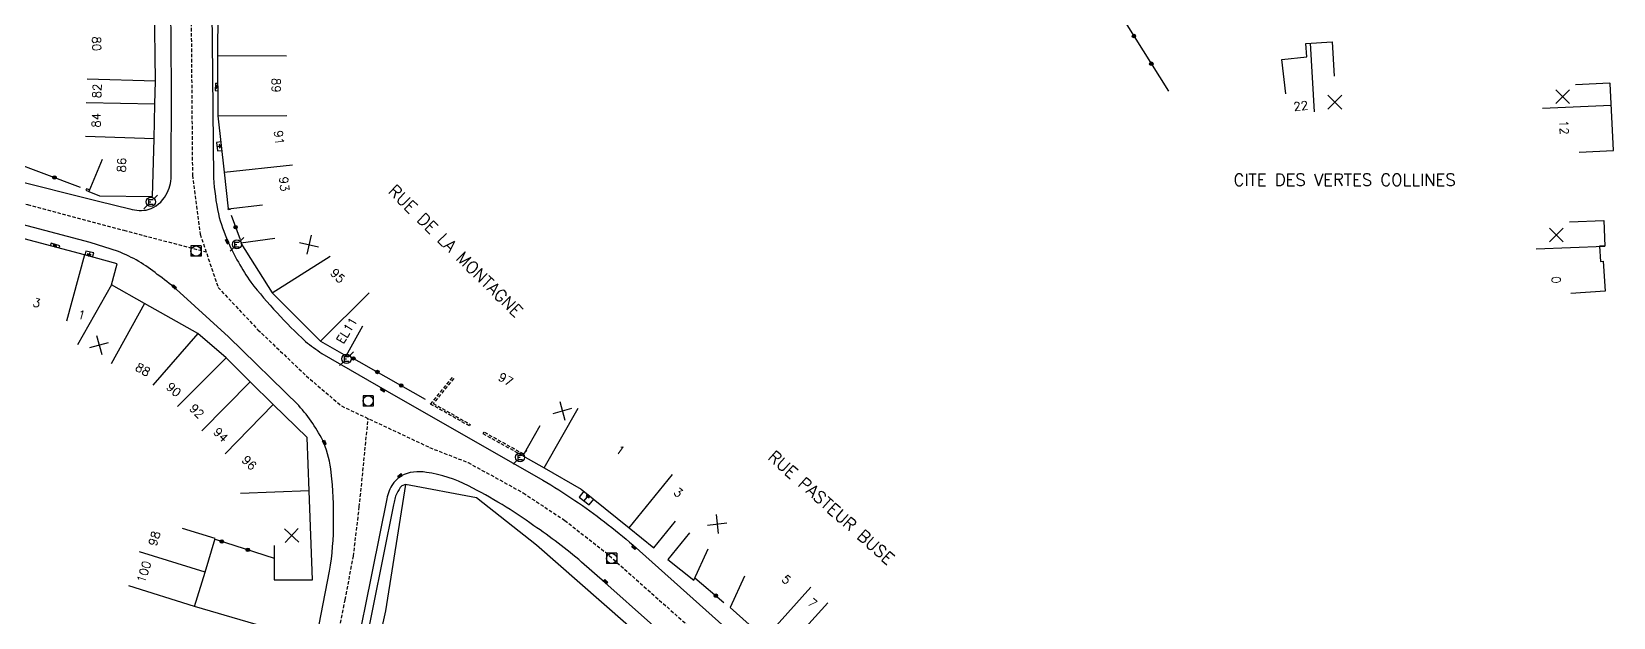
# Model space of a CAD drawing. Header units: millimetres. Extents: x 114000 to 119599, y 121000 to 124063.
# Drawn here: x 114769.5 to 114999.7, y 121169.2 to 121254.4 of the extents above; entities that cross this region are included whole.
import ezdxf
from ezdxf.enums import TextEntityAlignment as Align

# ---------------------------------------------------------------- set-up
doc = ezdxf.new("R2010")
doc.units = ezdxf.units.MM
doc.linetypes.add('DASHED', pattern=[0.75, 0.5, -0.25])
doc.layers.get('0').update_dxf_attribs({"linetype": 'CONTINUOUS'})
for name, color, linetype in [('W0001', 6, 'DASHED'), ('W0008', 7, 'CONTINUOUS'), ('W0100', 7, 'CONTINUOUS'), ('W0112', 1, 'DASHED'), ('W0322', 7, 'CONTINUOUS'), ('W0334', 7, 'CONTINUOUS'), ('W0400', 7, 'CONTINUOUS'), ('W0420', 7, 'CONTINUOUS'), ('W0471', 7, 'CONTINUOUS'), ('W0984', 7, 'CONTINUOUS'), ('W0989', 7, 'CONTINUOUS'), ('W0991', 7, 'CONTINUOUS'), ('W1102', 7, 'CONTINUOUS')]:
    doc.layers.add(name, color=color, linetype=linetype)
doc.styles.get("Standard").update_dxf_attribs({"font": 'romans.shx', "width": 0.85})

# ---------------------------------------------------------------- blocks, each defined once
blk = doc.blocks.new('t991o')
at = {"color": 0, "linetype": 'Continuous'}
for p, q in [((-1, 1), (1, -1)), ((-1, -1), (1, 1))]:
    blk.add_line(p, q, dxfattribs=at)
blk = doc.blocks.new('t322o')
at = {"color": 0, "linetype": 'Continuous'}
for radius in [0.25, 0.15]:
    blk.add_circle((0, 0), radius, dxfattribs=at)
blk = doc.blocks.new('T471')
for p, q in [((-0.333334, 0.333334), (-0.333334, -0.333334)), ((-0.333334, 0.333334), (0.333334, 0.333334)), ((-0.333334, 0), (0, 0)), ((0.500001, 0.500001), (1.000002, 1.000002)), ((-0.500001, -0.500001), (-1.000002, -1.000002)), ((-0.333334, -0.333334), (0.333334, -0.333334))]:
    blk.add_line(p, q)
blk.add_ellipse((0, 0), major_axis=(0.471405, 0.471405), ratio=1, start_param=5.4977871438, end_param=11.780972451)
blk = doc.blocks.new('T400')
for p, q in [((-0.15, 0.3), (0.15, 0.3)), ((-0.15, -0.25), (-0.15, 0.3)), ((-0.15, 0.15), (0.15, 0.15)), ((-0.15, 0), (0.15, 0)), ((0.15, 0.3), (0.15, -0.25)), ((-0.15, -0.15), (0.15, -0.15)), ((-0.15, -0.25), (-0.15, -0.3)), ((-0.15, -0.3), (0.15, -0.3)), ((0.15, -0.3), (0.15, -0.25))]:
    blk.add_line(p, q)
blk = doc.blocks.new('T420')
for p, q in [((0.75, 0.75), (-0.75, 0.75)), ((-0.75, 0.75), (-0.75, -0.75)), ((0.75, 0.75), (0.75, -0.75)), ((0.75, -0.75), (-0.75, -0.75))]:
    blk.add_line(p, q)
blk.add_ellipse((0, 0), major_axis=(-0.53, 0.53), ratio=1, start_param=3.926991, end_param=10.210176)

msp = doc.modelspace()

# ---------------------------------------------------------------- linework, layer by layer
at = {"layer": 'W0001'}
for points in [[(114792.58, 121268.44), (114792.86, 121233.52), (114793.97, 121224.96), (114796.6, 121217.21), (114802.39, 121211.05), (114809.42, 121204.36), (114814.55, 121199.97), (114827.37, 121193.93), (114832.99, 121191.74), (114841.02, 121187.31), (114847.05, 121183.33), (114852.97, 121178.7), (114875.65, 121158.55), (114913.49, 121124.75)], [(114678.41, 121235.03), (114688.22, 121238.05), (114692.19, 121238.03), (114719.27, 121236.56), (114729.08, 121235.97), (114737.51, 121235.21), (114746.09, 121234.06), (114754.74, 121232.5), (114768.85, 121229.25), (114782.86, 121225.52), (114794.84, 121222.4)], [(114827.87, 121073.14), (114826.31, 121077.88), (114824.77, 121082.36), (114822.89, 121086.42), (114820.15, 121090.91), (114810.65, 121105.73), (114808.02, 121110.85), (114806.81, 121114.38), (114805.93, 121120.52), (114806.34, 121127.11), (114807.74, 121135.08), (114812.11, 121156.8), (114812.96, 121161.02), (114815.1, 121171.78), (114816.29, 121178.11), (114817.15, 121185.28), (114818.44, 121198.14)]]:
    msp.add_lwpolyline(points, dxfattribs=at)
at = {"layer": 'W0008', "flags": 128}
for points in [[(114796.47, 121290.22, 0.1363), (114795.66, 121289.84, 0.1838), (114795.39, 121289.09), (114795.55, 121269.33), (114795.72, 121253.03), (114795.95, 121233.13, 0.038), (114796.64, 121227.89, 0.0461), (114798.02, 121223.91, 0.0454), (114801.36, 121217.97, 0.0356), (114809.3, 121209.35, 0.0117), (114811.72, 121207.58), (114821.21, 121202.14), (114843.84, 121189.18, -0.0194), (114848.51, 121186.24, -0.0324), (114856.99, 121179.7), (114877.26, 121161.66), (114888.3, 121151.84), (114914.42, 121128.51)], [(114669.36, 121270.39), (114678.36, 121244.59, 0.0908), (114679.37, 121242.78, 0.1809), (114682.77, 121241.54), (114695.92, 121240.82), (114719.85, 121239.54), (114730.86, 121238.85, -0.0038), (114737.37, 121238.24, -0.007), (114742.3, 121237.67, -0.0144), (114751.9, 121236.11, -0.009156), (114766.02, 121233.07), (114779.21, 121229.77), (114783.77, 121228.62, 0.1265), (114786.44, 121228.53, 0.1893), (114789.01, 121230.65, 0.1337), (114789.77, 121233.4), (114789.83, 121246.21), (114789.71, 121258.19)], [(114823.59, 121077.22, 0.045807), (114822.43, 121080.6, 0.0204), (114819.88, 121085.78), (114809.54, 121101.89, -0.0216), (114806.78, 121106.41, -0.0283), (114805.16, 121109.93, -0.0449), (114803.5, 121115.43, -0.0541), (114802.94, 121122.12, -0.0365), (114804.13, 121132.35), (114808.84, 121155.41), (114812.82, 121175.94, 0.0452), (114813.4, 121183.11, 0.0358), (114813.06, 121190.28, 0.0656), (114812, 121194.59, 0.0726), (114808.34, 121200.02), (114798.12, 121210.01), (114790.48, 121216.95, 0.0256), (114787.75, 121219.11, 0.0812), (114782.08, 121222.42), (114777.99, 121223.73), (114766.43, 121226.8, 0.0094)], [(114912.55, 121120.99), (114888.02, 121142.97), (114881.98, 121148.35), (114866.2, 121162.44), (114852.87, 121174.31), (114849.5, 121177.26, 0.0284), (114842.56, 121182.55, 0.0389), (114833.06, 121188.33, 0.0848), (114826.92, 121190.31, 0.1651), (114823.24, 121189.79, 0.1), (114822.07, 121188.67, 0.1045), (114821.15, 121186.46), (114817.95, 121170.61), (114814.58, 121154.12), (114809.84, 121130.38, 0.0382), (114808.91, 121121.3, 0.0519), (114809.39, 121116.34, 0.052), (114810.9, 121111.76, 0.0273), (114813.72, 121106.43), (114823.55, 121091.17, -0.0298), (114826.3, 121086.17, -0.0224), (114827.82, 121082.16), (114832.15, 121069.06)]]:
    msp.add_lwpolyline(points, format="xyb", dxfattribs=at)
at = {"layer": 'W0100'}
for p, q in [((114796.2, 121246.94), (114796.55, 121246.93)), ((114796.17, 121245.84), (114796.56, 121245.82)), ((114997.65, 121223.19), (114998.46, 121223.23))]:
    msp.add_line(p, q, dxfattribs=at)
at = {"layer": 'W0100', "flags": 128}
for points in [[(114804.88, 121286.28), (114799.88, 121286.21), (114799.93, 121282.51), (114796.48, 121282.54), (114796.49, 121273.9), (114796.6, 121263.75), (114796.53, 121250.92), (114796.58, 121242.18), (114797.47, 121233.96), (114798.07, 121228.65), (114803.04, 121229.21)], [(114779.7, 121235.8), (114777.78, 121231.18), (114779.32, 121230.54), (114787.04, 121230.43), (114787.31, 121238.82), (114787.41, 121243.88), (114787.51, 121247.21), (114787.33, 121258.36), (114788.9, 121258.2), (114788.45, 121264.05), (114788.19, 121267.02), (114783.21, 121266.59)], [(114796.2, 121246.94), (114796.17, 121245.84)], [(114796.99, 121238.39), (114796.35, 121238.31), (114796.5, 121237.06), (114797.12, 121237.14)], [(114804.74, 121179.66), (114804.75, 121174.66), (114810.36, 121174.67), (114809.87, 121187.61), (114809.54, 121195.36), (114804.63, 121200.17), (114801.25, 121203.5), (114797.75, 121206.98), (114793.67, 121210.53), (114785.89, 121214.85), (114781.1, 121217.58), (114781.92, 121220.64), (114777.14, 121221.93), (114767.63, 121224.46), (114766.71, 121221.03), (114763.58, 121221.88), (114762.27, 121217.06)], [(114773.43, 121222.92), (114773.54, 121223.28), (114772.28, 121223.67), (114772.15, 121223.26)], [(114804.84, 121224.32), (114799.89, 121223.63), (114804.47, 121216.4), (114811.5, 121209.37), (114815.22, 121207.28), (114817.67, 121211.64)], [(114778.34, 121221.61), (114778.49, 121222.22), (114777.34, 121222.5), (114777.2, 121221.91)], [(114843.42, 121197.08), (114840.96, 121192.73), (114844.08, 121190.97), (114849.45, 121187.89), (114856.45, 121182.22), (114860.04, 121179.32), (114863.18, 121183.22)], [(114849.84, 121187.57), (114849.15, 121186.72), (114850.63, 121185.6), (114851.28, 121186.4)], [(114822.81, 121077.75), (114821.2, 121082.13), (114817, 121088.52), (114812.71, 121095.04), (114809.03, 121100.5), (114807.08, 121103.59), (114803.94, 121108.18), (114798.11, 121109.77), (114799.18, 121115.9), (114800.42, 121124.07), (114801.62, 121132.15), (114803.7, 121140.51), (114805.98, 121151.4), (114806.75, 121155.34), (114807.75, 121160.55), (114808.8, 121166.23), (114800.98, 121168.53), (114793.14, 121170.8), (114794.7, 121175.78), (114796.19, 121180.67), (114791.41, 121182.13)], [(114865.19, 121181.54), (114862.08, 121177.62), (114865.85, 121174.64), (114867.94, 121179.18)], [(114873.22, 121175.2), (114871.12, 121170.66), (114876.19, 121166.13), (114878.63, 121163.92), (114878.27, 121163.54), (114884.43, 121157.33), (114887.58, 121154.18), (114890.99, 121157.84)]]:
    msp.add_lwpolyline(points, dxfattribs=at)
at = {"layer": 'W0100'}
for points in [[(114952.01, 121245.37), (114951.45, 121250.34), (114955.06, 121250.74), (114954.93, 121252.7), (114958.74, 121252.93), (114959.04, 121247.94)], [(114796.18, 121246.39), (114796.56, 121246.38), (114796.28, 121246.67), (114796.26, 121246.1), (114796.56, 121246.38)], [(114994.69, 121236.89), (114999.68, 121237.13), (114999.21, 121246.85), (114999.17, 121246.9), (114994.18, 121246.66)], [(114796.42, 121237.69), (114797.06, 121237.76), (114796.74, 121238.01), (114796.81, 121237.45), (114797.06, 121237.76)], [(114993.32, 121226.74), (114998.31, 121226.93), (114998.46, 121223.23), (114997.65, 121223.19), (114997.82, 121220.99), (114998.19, 121221.02), (114998.47, 121216.65), (114993.48, 121216.33)], [(114772.91, 121223.48), (114772.79, 121223.09), (114773.14, 121223.27), (114772.6, 121223.44), (114772.79, 121223.09)], [(114777.92, 121222.36), (114777.77, 121221.76), (114778.11, 121221.97), (114777.56, 121222.1), (114777.77, 121221.76)], [(114908.53, 121114.76), (114912.13, 121118.23), (114908.58, 121121.93), (114908.71, 121122.05), (114904.56, 121126.43), (114901.49, 121129.12), (114895.5, 121133.6), (114889.44, 121138.1), (114886.24, 121140.98), (114882.63, 121144.21), (114878.83, 121147.66), (114875.9, 121150.3), (114872.14, 121153.71), (114868.96, 121156.62), (114865.66, 121159.69), (114862.26, 121162.82), (114842.92, 121179.7), (114834.21, 121186.63), (114823.89, 121188.56), (114820.97, 121170.17), (114817.4, 121154.23), (114815.88, 121146.22)], [(114849.89, 121186.16), (114850.56, 121186.99), (114850.17, 121186.94), (114850.6, 121186.59), (114850.56, 121186.99)]]:
    msp.add_lwpolyline(points, dxfattribs=at)
at = {"layer": 'W0112'}
for points in [[(114777.88, 121231.41), (114777.43, 121231.57), (114777.34, 121231.33), (114777.78, 121231.18)], [(114798.32, 121228.68), (114798.34, 121228.54), (114798.09, 121228.5), (114798.07, 121228.65)], [(114830.89, 121203.96), (114827.91, 121200.33), (114833.3, 121197.28), (114833.18, 121197.06), (114827.53, 121200.25), (114830.7, 121204.12)], [(114841.09, 121192.95), (114835.27, 121196.16), (114835.15, 121195.95), (114840.96, 121192.73)]]:
    msp.add_lwpolyline(points, dxfattribs=at)
at = {"layer": 'W0322'}
msp.add_line((114928.64, 121255.78), (114934.93, 121245.76), dxfattribs=at)
at = {"layer": 'W0322', "flags": 128}
for points in [[(114760.16, 121237.84), (114761.01, 121237.6), (114776.54, 121231.78)], [(114798.49, 121227.74), (114799.79, 121224.2)], [(114815.3, 121207.44), (114826.74, 121200.98)], [(114796.16, 121180.58), (114804.74, 121177.81)], [(114866, 121174.96), (114870.23, 121171.38)]]:
    msp.add_lwpolyline(points, dxfattribs=at)
at = {"layer": 'W0334', "flags": 128}
msp.add_lwpolyline([(114823.89, 121188.56), (114823.32, 121188.35, 0.0497), (114822.6, 121187.25, 0.0606), (114822.12, 121185.57), (114819.1, 121170.65), (114815.7, 121153.77), (114817.25, 121153.48)], format="xyb", dxfattribs=at)
at = {"layer": 'W1102'}
for p, q in [((114796.53, 121250.92), (114806.53, 121250.87)), ((114956.19, 121242.76), (114955.59, 121252.74)), ((114787.51, 121247.21), (114777.52, 121247.51)), ((114787.41, 121243.88), (114777.41, 121244.08)), ((114796.58, 121242.18), (114806.58, 121242.23)), ((114989.38, 121243.26), (114999.36, 121243.74)), ((114787.31, 121238.82), (114777.32, 121239.14)), ((114797.47, 121233.96), (114807.41, 121235.04)), ((114988.46, 121222.84), (114998.46, 121223.23)), ((114777.14, 121221.93), (114774.54, 121212.28)), ((114804.47, 121216.4), (114812.92, 121221.75)), ((114781.1, 121217.58), (114776.15, 121208.88)), ((114811.5, 121209.37), (114818.57, 121216.44)), ((114785.89, 121214.85), (114781.03, 121206.11)), ((114793.67, 121210.53), (114787.11, 121202.98)), ((114797.75, 121206.98), (114790.7, 121199.89)), ((114801.25, 121203.5), (114794.24, 121196.37)), ((114804.63, 121200.17), (114797.63, 121193.03)), ((114844.08, 121190.97), (114849, 121199.67)), ((114856.45, 121182.22), (114862.74, 121189.99)), ((114809.87, 121187.61), (114799.88, 121187.23)), ((114794.7, 121175.78), (114785.16, 121178.77)), ((114793.14, 121170.8), (114783.6, 121173.79)), ((114876.19, 121166.13), (114882.85, 121173.59)), ((114878.63, 121163.92), (114885.35, 121171.33))]:
    msp.add_line(p, q, dxfattribs=at)

# ---------------------------------------------------------------- block references
at = {"layer": 'W0322'}
for p, rotation in [((114929.9, 121253.77), 302.1590072053266), ((114932.43, 121249.75), 302.1590072053266), ((114772.79, 121233.19), 339.4534200824859), ((114799.14, 121225.97), 110.1724588435612), ((114816.29, 121206.88), 330.5397631626748), ((114819.78, 121204.91), 330.5397631626748), ((114823.26, 121202.95), 330.5397631626748), ((114797.13, 121180.26), 342.120243486494), ((114800.93, 121179.04), 342.120243486494), ((114869.05, 121172.37), 319.8197418298673)]:
    msp.add_blockref('t322o', p, dxfattribs=dict(at, rotation=rotation))
at = {"layer": 'W0400'}
for p, rotation in [((114797.93, 121223.9), 24.60096663862787), ((114790.23, 121217.27), 49.37527714481394), ((114820.59, 121202.28), 60.81483154771981), ((114812.06, 121194.64), 24.13858683110053), ((114823.08, 121189.81), 124.9675635599521), ((114857.14, 121179.39), 49.37764644820718), ((114852.99, 121174.42), 48.21176613527468)]:
    msp.add_blockref('T400', p, dxfattribs=dict(at, rotation=rotation))
at = {"layer": 'W0420'}
for p in [(114793.39, 121222.49), (114818.44, 121200.7), (114853.88, 121177.79)]:
    msp.add_blockref('T420', p, dxfattribs=at)
at = {"layer": 'W0471'}
for p in [(114786.8, 121229.65), (114799.34, 121223.47), (114815.29, 121206.83), (114840.55, 121192.5)]:
    msp.add_blockref('T471', p, dxfattribs=at)
at = {"layer": 'W0991'}
for p in [(114959.14, 121244.15), (114992.29, 121244.97)]:
    msp.add_blockref('t991o', p, dxfattribs=at)
for p, rotation in [((114991.39, 121224.85), 90), ((114809.84, 121223.41), 302.3444973990174), ((114779.29, 121208.83), 330.365138062364), ((114846.71, 121199.25), 330.5142418823231), ((114869.24, 121182.8), 321.6797804088187), ((114807.31, 121181.13), 2.162622687858629)]:
    msp.add_blockref('t991o', p, dxfattribs=dict(at, rotation=rotation))

# ---------------------------------------------------------------- texts
at = {"layer": 'W0984'}
msp.add_text('EL11', height=1.25, rotation=58.4067, dxfattribs=at).set_placement((114815.33, 121210.96), align=Align.MIDDLE)
at = {"layer": 'W0989'}
msp.add_text('CITE DES VERTES COLLINES', height=1.75, dxfattribs=at).set_placement((114960.56, 121232.87), align=Align.MIDDLE)
for s, rotation, p in [('RUE DE LA MONTAGNE', 315.4604, (114831.16, 121222.52)), ('RUE PASTEUR BUSE', 318.3886, (114885.85, 121185.21))]:
    msp.add_text(s, height=1.75, rotation=rotation, dxfattribs=at).set_placement(p, align=Align.MIDDLE)
at = {"layer": 'W0991'}
for s, rotation, p in [('80', 270.9143, (114778.92, 121252.65)), ('82', 88.306, (114778.96, 121245.78)), ('89', 270.2999, (114805.05, 121246.59)), ('22', 6.358, (114954.19, 121243.6)), ('84', 88.8475, (114778.86, 121241.52)), ('91', 276.2031, (114805.47, 121238.98)), ('12', 272.7712, (114992.51, 121240.48)), ('86', 88.1439, (114782.55, 121235)), ('93', 276.4149, (114806.22, 121232.25)), ('95', 314.9963, (114814, 121218.9)), ('0', 273.6528, (114991.35, 121218.3)), ('3', 345.1095, (114770.2, 121214.98)), ('1', 344.9294, (114776.72, 121213.21)), ('88', 330.9478, (114785.65, 121205.26)), ('90', 319.011, (114790.14, 121202.34)), ('97', 330.9158, (114838.47, 121203.84)), ('92', 315.1158, (114793.5, 121199.22)), ('94', 315.4794, (114796.98, 121195.78)), ('1', 324.7291, (114855.17, 121193.53)), ('96', 315.554, (114801.13, 121191.7)), ('3', 321.1478, (114863.58, 121187.39)), ('98', 73.0496, (114787.32, 121180.7)), ('100', 72.6282, (114785.81, 121175.83)), ('5', 318.2342, (114879.32, 121174.73)), ('7', 317.8095, (114883.12, 121171.32))]:
    msp.add_text(s, height=1.25, rotation=rotation, dxfattribs=at).set_placement(p, align=Align.MIDDLE)

doc.saveas('drawing.dxf')
